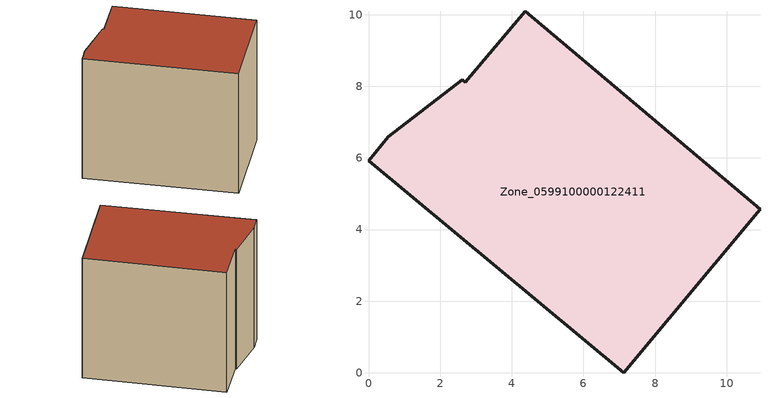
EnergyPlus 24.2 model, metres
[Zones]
Zone_0599100000122411
 floor ground (C_G): 0.56,6.59 2.62,8.19 2.7,8.12 4.37,10.1 10.93,4.57 7.12,0 0,5.92 z0
 wall outside (C_F): 7.12,0 10.93,4.57 4.37,10.1 2.7,8.12 2.62,8.19 0.56,6.59 0,5.92 7.12,0 z0:8.21
 roof outside (C_R): 2.62,8.19 0.56,6.59 0,5.92 7.12,0 10.93,4.57 4.37,10.1 2.7,8.12 z8.21
[BUILDING]
Pand.0599100000122411: North Axis=0; Terrain=City; Loads Convergence Tolerance Value=0.04; Temperature Convergence Tolerance Value=0.4; Solar Distribution=FullExterior; Maximum Number of Warmup Days=25; Minimum Number of Warmup Days=1
[Site:Location]
Rotterdam.The.Hague.AP_ZH_NLD Design_Conditions: Latitude=51.96; Longitude=4.45; Time Zone=1; Elevation=-4.5
[SITE:GROUNDTEMPERATURE:BUILDINGSURFACE]
18, 18, 18, 18, 18, 18, 18, 18, 18, 18, 18, 18
[MATERIAL] Thermal Absorptance=0.9; Solar Absorptance=0.7; Visible Absorptance=0.7
Name | Roughness | Thickness | Conductivity | Density | Specific Heat
G.TI.1946-1964 | MediumSmooth | 0.15 | 1 | 540 | 1210
F.TI.1946-1964 | Rough | 0.3 | 0.857143 | 1920 | 840
R.TI.1946-1964 | MediumRough | 0.2 | 0.277778 | 1500 | 1000
[CONSTRUCTION]
C_G: G.TI.1946-1964
C_F: F.TI.1946-1964
C_R: R.TI.1946-1964
[ZONE]
Zone_0599100000122411: Type=1; Multiplier=1; Ceiling Height=Autocalculate; Volume=Autocalculate; Floor Area=autocalculate; Part of Total Floor Area=Yes
[ZONEINFILTRATION:DESIGNFLOWRATE]
Infil_Zone_0599100000122411: Zone or ZoneList or Space or SpaceList=Zone_0599100000122411; Schedule=AlwaysOn; Design Flow Rate Calculation Method=Flow/Area; Flow Rate per Floor Area=0.003; Constant Term Coefficient=1; Temperature Term Coefficient=0; Velocity Term Coefficient=0; Velocity Squared Term Coefficient=0
[HVACTEMPLATE:ZONE:IDEALLOADSAIRSYSTEM]
Zone_0599100000122411: Maximum Heating Supply Air Temperature=50; Minimum Cooling Supply Air Temperature=13; Maximum Heating Supply Air Humidity Ratio=0.0156; Minimum Cooling Supply Air Humidity Ratio=0.0077; Heating Limit=NoLimit; Cooling Limit=NoLimit; Dehumidification Control Type=ConstantSensibleHeatRatio; Cooling Sensible Heat Ratio=0.7; Dehumidification Setpoint=60; Humidification Control Type=None; Humidification Setpoint=30; Outdoor Air Method=None; Outdoor Air Flow Rate per Person=0.00944; Outdoor Air Flow Rate per Zone Floor Area=0; Outdoor Air Flow Rate per Zone=0; Demand Controlled Ventilation Type=None; Outdoor Air Economizer Type=NoEconomizer; Heat Recovery Type=None; Sensible Heat Recovery Effectiveness=0.7; Latent Heat Recovery Effectiveness=0.65
[ZONECONTROL:THERMOSTAT]
ThermostatControl_Zone_0599100000122411: Zone or ZoneList=Zone_0599100000122411; Control Type Schedule=DualSetpointControlType; Control 1=Thermostat_Zone_0599100000122411; Temperature Difference Between Cutout And Setpoint=0
[THERMOSTATSETPOINT:DUALSETPOINT]
Thermostat_Zone_0599100000122411: Heating Setpoint Temperature Schedule=HeatingSetpoint_Zone_0599100000122411; Cooling Setpoint Temperature Schedule=CoolingSetpoint_Zone_0599100000122411
[SCHEDULE:COMPACT]
HeatingSetpoint_Zone_0599100000122411: Through: 12/31, For: AllDays, Until: 24:00, 21
CoolingSetpoint_Zone_0599100000122411: Through: 12/31, For: AllDays, Until: 24:00, 24
DualSetpointControlType: Through: 12/31, For: AllDays, Until: 24:00, 4
AlwaysOn: Through: 12/31, For: AllDays, Until: 24:00, 1
